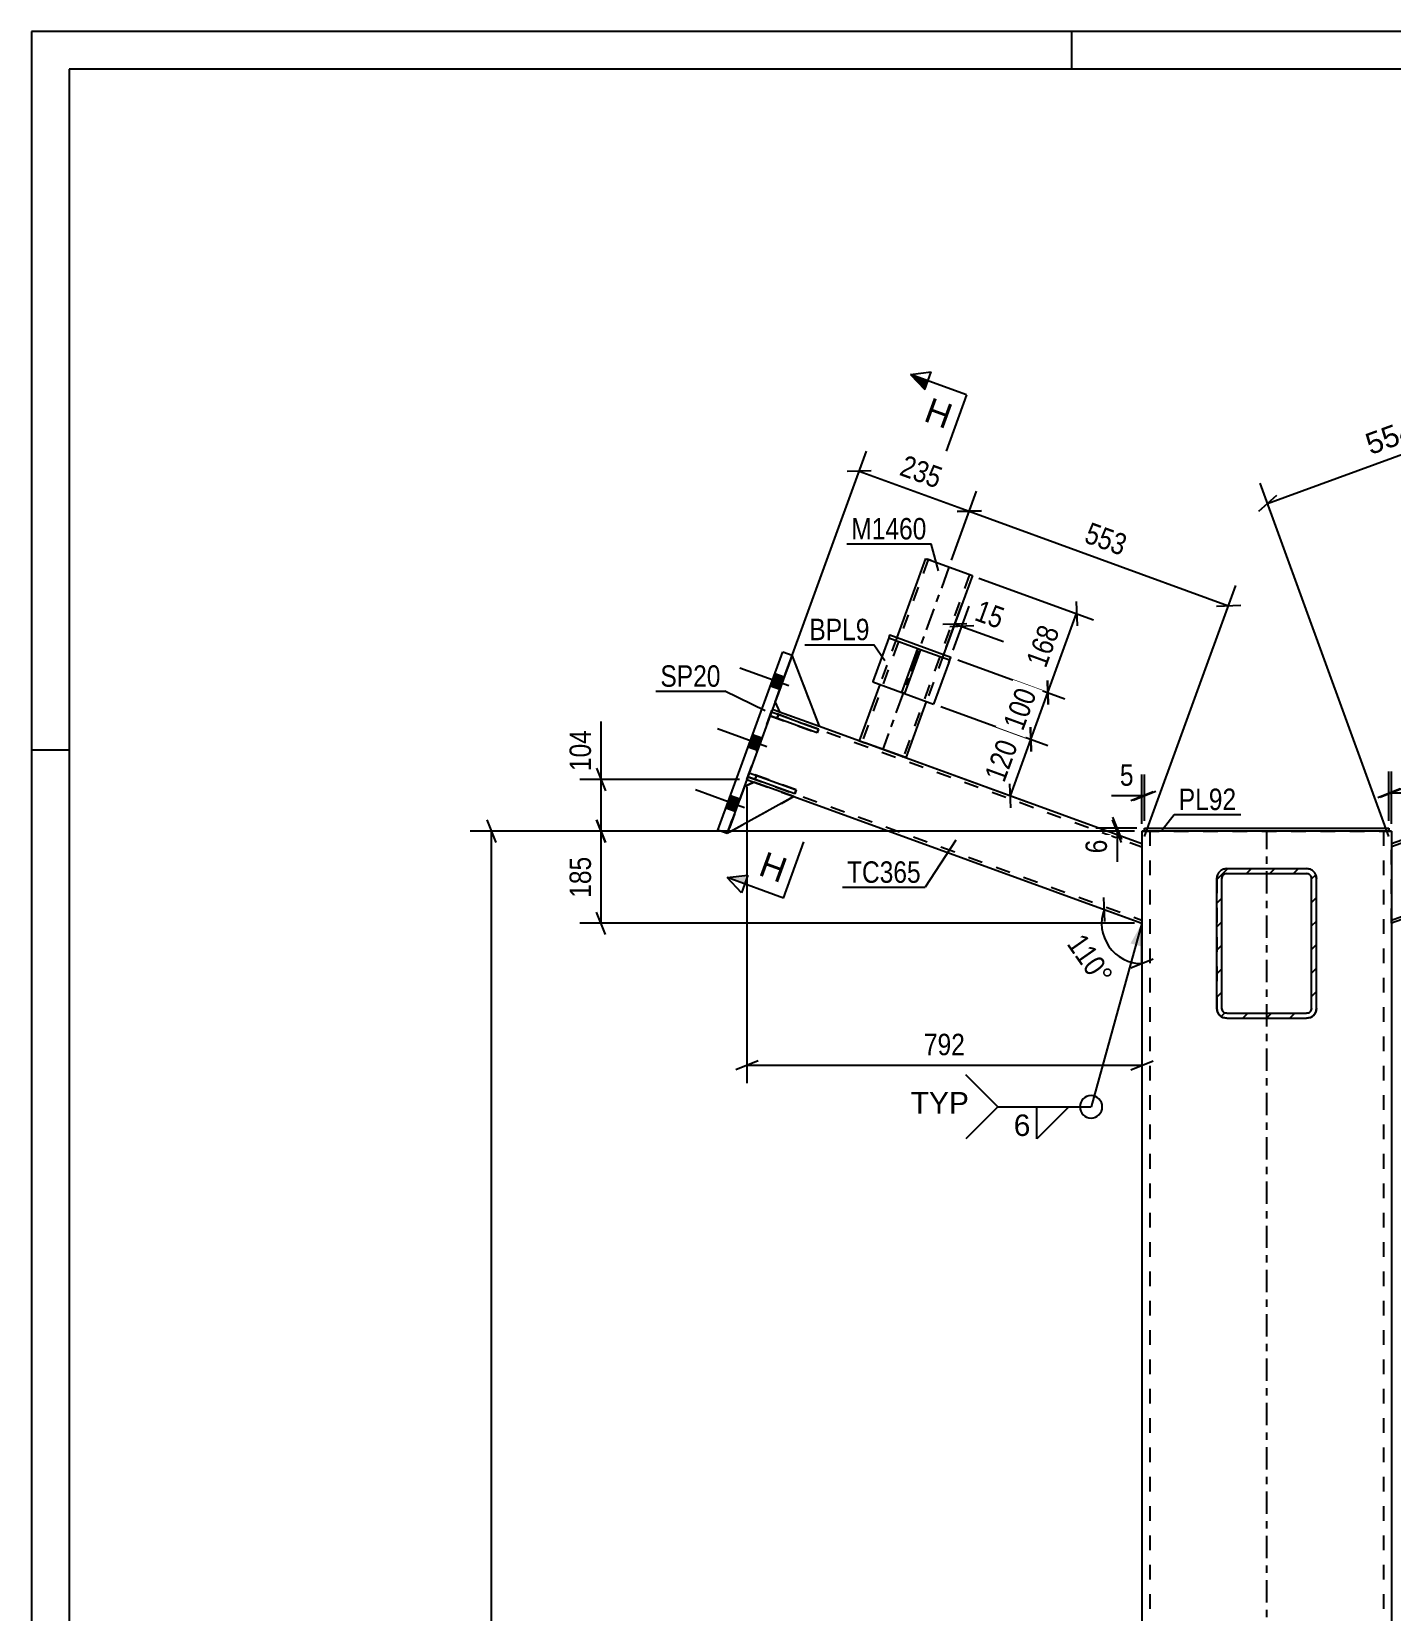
# Model space of a CAD drawing. Header units: millimetres. Extents: x 0 to 1189, y 0 to 841.
# Drawn here: x 0 to 181.7, y 630 to 841 of the extents above; entities that cross this region are included whole.
import ezdxf

# ---------------------------------------------------------------- set-up
doc = ezdxf.new("R2010")
doc.units = ezdxf.units.MM
doc.linetypes.add('DXK_LINE_DOT2', pattern=[3.9198, 1.9599, -1.9599])
doc.linetypes.add('DXK_LINE_DOT3', pattern=[5.9187, 2.979, -0.9799, 0.9799, -0.9799])
doc.styles.add('Arial', font='ARIAL.TTF', dxfattribs={"height": 0.2})
doc.styles.add('Arial Narrow', font='ARIALN.TTF', dxfattribs={"height": 0.2})

# ---------------------------------------------------------------- blocks, each defined once
blk = doc.blocks.new('Unknown-285407614-1132')
at = {"color": 5, "linetype": 'Continuous'}
for p, q in [((1189, 841), (0, 841)), ((0, 841), (0, 0)), ((139, 836), (139, 841)), ((1184, 836), (5, 836)), ((5, 836), (5, 5)), ((5, 745), (0, 745))]:
    blk.add_line(p, q, dxfattribs=at)
blk = doc.blocks.new('Part-285407614-4448 - 4432')
at = {"color": 2, "linetype": 'Continuous'}
for p, q in [((181.71, 732.52), (298.04, 774.86)), ((291.37, 761.79), (181.71, 721.88))]:
    blk.add_line(p, q, dxfattribs=at)
at = {"color": 7, "linetype": 'DXK_LINE_DOT2'}
for p, q in [((298.04, 774.86), (291.37, 761.79)), ((297.77, 774.33), (181.71, 732.09)), ((181.71, 722.3), (291.64, 762.31)), ((181.71, 721.88), (181.71, 732.52))]:
    blk.add_line(p, q, dxfattribs=at)
blk = doc.blocks.new('Part-285407614-4691 - 4432')
at = {"color": 2, "linetype": 'Continuous'}
for p, q in [((114.54, 760.02), (112.41, 754.16)), ((114.55, 760.05), (114.54, 760.02)), ((114.54, 760.02), (118.42, 758.61)), ((114.66, 760.37), (114.55, 760.05)), ((114.68, 760.4), (114.66, 760.37)), ((114.68, 760.4), (122.82, 757.43)), ((118.8, 758.47), (122.68, 757.06)), ((122.56, 756.73), (120.54, 751.17)), ((122.67, 757.02), (122.56, 756.73)), ((122.68, 757.06), (122.67, 757.02)), ((122.81, 757.4), (122.68, 757.06)), ((122.82, 757.43), (122.81, 757.4)), ((112.41, 754.16), (112.4, 754.13)), ((112.4, 754.13), (116.28, 752.72)), ((116.65, 752.58), (120.54, 751.17))]:
    blk.add_line(p, q, dxfattribs=at)
at = {"color": 7, "linetype": 'DXK_LINE_DOT2'}
for p, q in [((118.42, 758.61), (118.8, 758.47)), ((122.56, 756.73), (122.63, 756.9)), ((122.68, 757.06), (122.76, 757.27)), ((116.28, 752.72), (116.65, 752.58))]:
    blk.add_line(p, q, dxfattribs=at)
blk = doc.blocks.new('Part-285407614-4584 - 4432')
at = {"color": 2, "linetype": 'Continuous'}
for p, q in [((148.71, 734.58), (148.71, 734.58)), ((148.71, 734.18), (148.71, 734.58)), ((148.71, 734.58), (181.38, 734.58)), ((181.38, 734.58), (181.38, 734.58)), ((181.38, 734.58), (181.38, 734.18)), ((148.71, 734.18), (148.71, 734.18)), ((148.71, 734.18), (149.44, 734.18)), ((181.38, 734.18), (180.65, 734.18))]:
    blk.add_line(p, q, dxfattribs=at)
at = {"color": 7, "linetype": 'DXK_LINE_DOT2'}
for p, q in [((148.71, 734.58), (181.38, 734.58)), ((148.71, 734.18), (181.38, 734.18)), ((180.65, 734.18), (149.44, 734.18))]:
    blk.add_line(p, q, dxfattribs=at)
blk = doc.blocks.new('Part-285407614-4524 - 4432')
at = {"color": 7, "linetype": 'DXK_LINE_DOT2'}
for p, q in [((95.59, 741.09), (99.01, 750.49)), ((98.88, 750.11), (148.38, 732.09)), ((99.95, 750.14), (105.28, 748.21)), ((95.73, 741.46), (148.38, 722.3)), ((96.53, 740.75), (101.86, 738.81)), ((148.38, 732.52), (148.38, 721.88))]:
    blk.add_line(p, q, dxfattribs=at)
at = {"color": 2, "linetype": 'Continuous'}
for p, q in [((99.01, 750.49), (99.95, 750.14)), ((105.28, 748.21), (148.38, 732.52)), ((95.59, 741.09), (96.53, 740.75)), ((101.86, 738.81), (148.38, 721.88))]:
    blk.add_line(p, q, dxfattribs=at)
blk = doc.blocks.new('Part-285407614-4700 - 4432')
at = {"color": 2, "linetype": 'Continuous'}
for p, q in [((95.73, 741.46), (95.91, 741.97)), ((102, 739.18), (95.73, 741.46)), ((95.91, 741.97), (102.18, 739.69)), ((102.18, 739.69), (102, 739.18))]:
    blk.add_line(p, q, dxfattribs=at)
at = {"color": 7, "linetype": 'DXK_LINE_DOT2'}
blk.add_line((96.67, 741.12), (96.85, 741.62), dxfattribs=at)
blk = doc.blocks.new('Part-285407614-4704 - 4432')
at = {"color": 7, "linetype": 'DXK_LINE_DOT2'}
blk.add_line((95.25, 740.15), (92.97, 733.88), dxfattribs=at)
at = {"color": 2, "linetype": 'Continuous'}
for p, q in [((101.86, 738.81), (92.97, 733.88)), ((96.53, 740.75), (95.25, 740.15)), ((101.86, 738.81), (96.53, 740.75))]:
    blk.add_line(p, q, dxfattribs=at)
blk = doc.blocks.new('Part-285407614-4534 - 4432')
at = {"color": 2, "linetype": 'Continuous'}
for p, q in [((91.72, 734.34), (100.38, 758.15)), ((101.64, 757.69), (92.97, 733.88)), ((100.38, 758.15), (101.64, 757.69)), ((92.97, 733.88), (91.72, 734.34))]:
    blk.add_line(p, q, dxfattribs=at)
blk = doc.blocks.new('Part-285407614-4590 - 4432')
at = {"linetype": 'Continuous'}
h = blk.add_hatch(dxfattribs=at)
h.set_pattern_fill('', scale=0.7, style=0, pattern_type=0)
h.set_pattern_definition([(45, (171.6108, 728.3679), (-1.57154, 1.57154), [])])
h.paths.add_polyline_path([(171.71, 727.86), (171.61, 728.37), (171.32, 728.8), (170.89, 729.09), (170.38, 729.19), (159.71, 729.19), (159.2, 729.09), (158.77, 728.8), (158.48, 728.37), (158.38, 727.86), (158.38, 710.52), (158.48, 710.01), (158.77, 709.58), (159.2, 709.29), (159.71, 709.19), (170.38, 709.19), (170.89, 709.29), (171.32, 709.58), (171.61, 710.01), (171.71, 710.52)])
h.paths.add_polyline_path([(170.99, 710.27), (170.85, 710.05), (170.63, 709.91), (170.38, 709.86), (159.71, 709.86), (159.46, 709.91), (159.24, 710.05), (159.1, 710.27), (159.05, 710.52), (159.05, 727.86), (159.1, 728.11), (159.24, 728.33), (159.46, 728.47), (159.71, 728.52), (170.38, 728.52), (170.63, 728.47), (170.85, 728.33), (170.99, 728.11), (171.05, 727.86), (171.05, 710.52)])
at = {"color": 7, "linetype": 'DXK_LINE_DOT2'}
for p, q in [((158.38, 727.86), (158.48, 728.37)), ((159.1, 728.11), (159.05, 727.86)), ((159.2, 729.09), (159.71, 729.19)), ((159.71, 728.52), (159.46, 728.47)), ((159.71, 729.19), (170.38, 729.19)), ((159.71, 728.52), (170.38, 728.52)), ((170.38, 729.19), (170.89, 729.09)), ((170.63, 728.47), (170.38, 728.52)), ((171.05, 727.86), (170.99, 728.11)), ((171.61, 728.37), (171.71, 727.86)), ((158.38, 727.86), (158.38, 710.52)), ((159.05, 710.52), (159.05, 727.86)), ((171.05, 710.52), (171.05, 727.86)), ((171.71, 710.52), (171.71, 727.86)), ((158.48, 710.01), (158.38, 710.52)), ((159.05, 710.52), (159.1, 710.27)), ((159.71, 709.19), (159.2, 709.29)), ((159.46, 709.91), (159.71, 709.86)), ((159.71, 709.86), (170.38, 709.86)), ((159.71, 709.19), (170.38, 709.19)), ((170.38, 709.86), (170.63, 709.91)), ((170.89, 709.29), (170.38, 709.19)), ((170.99, 710.27), (171.05, 710.52)), ((171.71, 710.52), (171.61, 710.01))]:
    blk.add_line(p, q, dxfattribs=at)
at = {"color": 2, "linetype": 'Continuous'}
for p, q in [((158.48, 728.37), (158.38, 727.86)), ((159.05, 727.86), (159.1, 728.11)), ((159.71, 729.19), (159.2, 729.09)), ((159.46, 728.47), (159.71, 728.52)), ((159.71, 729.19), (159.71, 729.19)), ((159.71, 729.19), (170.38, 729.19)), ((159.71, 728.52), (159.71, 728.52)), ((159.71, 728.52), (170.38, 728.52)), ((170.38, 729.19), (170.38, 729.19)), ((170.89, 729.09), (170.38, 729.19)), ((170.38, 728.52), (170.38, 728.52)), ((170.38, 728.52), (170.63, 728.47)), ((170.99, 728.11), (171.05, 727.86)), ((171.71, 727.86), (171.61, 728.37)), ((158.38, 727.86), (158.38, 727.86)), ((158.38, 710.52), (158.38, 727.86)), ((159.05, 727.86), (159.05, 727.86)), ((159.05, 710.52), (159.05, 727.86)), ((171.05, 727.86), (171.05, 727.86)), ((171.05, 710.52), (171.05, 727.86)), ((171.71, 727.86), (171.71, 727.86)), ((171.71, 710.52), (171.71, 727.86)), ((158.38, 710.52), (158.38, 710.52)), ((158.38, 710.52), (158.48, 710.01)), ((159.05, 710.52), (159.05, 710.52)), ((159.1, 710.27), (159.05, 710.52)), ((159.2, 709.29), (159.71, 709.19)), ((159.71, 709.86), (159.46, 709.91)), ((159.71, 709.86), (159.71, 709.86)), ((159.71, 709.86), (170.38, 709.86)), ((159.71, 709.19), (159.71, 709.19)), ((159.71, 709.19), (170.38, 709.19)), ((170.63, 709.91), (170.38, 709.86)), ((170.38, 709.86), (170.38, 709.86)), ((170.38, 709.19), (170.89, 709.29)), ((170.38, 709.19), (170.38, 709.19)), ((171.05, 710.52), (170.99, 710.27)), ((171.05, 710.52), (171.05, 710.52)), ((171.61, 710.01), (171.71, 710.52)), ((171.71, 710.52), (171.71, 710.52))]:
    blk.add_line(p, q, dxfattribs=at)
at = {"color": 7, "linetype": 'DXK_LINE_DOT3'}
blk.add_line((165.05, 719.19), (165.05, 719.19), dxfattribs=at)
at = {"color": 7, "linetype": 'DXK_LINE_DOT2'}
for centre, radius, start, end in [((159.71, 727.86), 1.33, 112.5, 157.5), ((159.71, 727.86), 0.667, 112.5, 157.5), ((170.38, 727.86), 0.667, 22.5, 67.5), ((170.38, 727.86), 1.33, 22.5, 67.5), ((159.71, 710.52), 1.33, 202.5, 247.5), ((159.71, 710.52), 0.667, 202.5, 247.5), ((170.38, 710.52), 0.667, 292.5, 337.5), ((170.38, 710.52), 1.33, 292.5, 337.5)]:
    blk.add_arc(centre, radius, start, end, dxfattribs=at)
at = {"color": 2, "linetype": 'Continuous'}
for centre, radius, start, end in [((159.71, 727.86), 1.33, 112.5, 157.5), ((159.71, 727.86), 0.667, 112.5, 157.5), ((170.38, 727.86), 0.667, 22.5, 67.5), ((170.38, 727.86), 1.33, 22.5, 67.5), ((159.71, 710.52), 1.33, 202.5, 247.5), ((159.71, 710.52), 0.667, 202.5, 247.5), ((170.38, 710.52), 0.667, 292.5, 337.5), ((170.38, 710.52), 1.33, 292.5, 337.5)]:
    blk.add_arc(centre, radius, start, end, dxfattribs=at)
blk = doc.blocks.new('Part-285407614-4707 - 4432')
at = {"color": 7, "linetype": 'DXK_LINE_DOT2'}
for p, q in [((101.64, 757.69), (99.36, 751.43)), ((105.28, 748.21), (101.64, 757.69)), ((99.36, 751.43), (99.95, 750.14)), ((99.95, 750.14), (105.28, 748.21))]:
    blk.add_line(p, q, dxfattribs=at)
blk = doc.blocks.new('Part-285407614-4625 - 4432')
at = {"color": 7, "linetype": 'DXK_LINE_DOT2'}
for p, q in [((119.83, 770.46), (110.97, 746.13)), ((120.21, 770.33), (119.67, 770.52)), ((125.34, 768.46), (116.49, 744.13)), ((125.23, 768.5), (125.25, 768.49)), ((125.25, 768.49), (125.31, 768.47)), ((125.31, 768.47), (125.34, 768.46)), ((115.62, 760.06), (113.34, 753.79)), ((121.88, 757.78), (119.6, 751.51)), ((116.38, 744.17), (116.4, 744.16)), ((116.4, 744.16), (116.46, 744.14)), ((116.46, 744.14), (116.49, 744.13))]:
    blk.add_line(p, q, dxfattribs=at)
at = {"color": 2, "linetype": 'Continuous'}
for p, q in [((119.45, 770.6), (115.62, 760.06)), ((119.45, 770.6), (119.51, 770.58)), ((119.51, 770.58), (120.21, 770.33)), ((120.21, 770.33), (125.72, 768.32)), ((125.72, 768.32), (121.88, 757.78)), ((113.34, 753.79), (110.6, 746.27)), ((116.86, 743.99), (119.6, 751.51)), ((110.6, 746.27), (111.35, 746)), ((116.81, 744.01), (111.35, 746)), ((116.86, 743.99), (116.81, 744.01))]:
    blk.add_line(p, q, dxfattribs=at)
at = {"color": 7, "linetype": 'DXK_LINE_DOT3'}
blk.add_line((122.59, 769.46), (113.73, 745.13), dxfattribs=at)
blk = doc.blocks.new('Part-285407614-4692 - 4432')
at = {"color": 2, "linetype": 'Continuous'}
for p, q in [((116.28, 752.72), (118.42, 758.61)), ((118.8, 758.47), (116.65, 752.58)), ((118.42, 758.61), (118.8, 758.47)), ((116.65, 752.58), (116.28, 752.72))]:
    blk.add_line(p, q, dxfattribs=at)
at = {"color": 7, "linetype": 'DXK_LINE_DOT2'}
blk.add_line((118.08, 757.67), (118.45, 757.53), dxfattribs=at)
blk = doc.blocks.new('Part-285407614-4699 - 4432')
at = {"color": 2, "linetype": 'Continuous'}
for p, q in [((148.38, 734.18), (148.38, 734.18)), ((148.38, 734.18), (148.38, 483.19)), ((148.38, 734.18), (148.71, 734.18)), ((149.44, 734.18), (149.7, 734.18)), ((180.65, 734.18), (149.7, 734.18)), ((181.38, 734.18), (181.71, 734.18)), ((181.71, 734.18), (181.71, 734.18)), ((181.71, 734.18), (181.71, 483.19))]:
    blk.add_line(p, q, dxfattribs=at)
at = {"color": 7, "linetype": 'DXK_LINE_DOT2'}
for p, q in [((181.71, 734.18), (148.38, 734.18)), ((148.71, 734.18), (149.44, 734.18)), ((180.65, 734.18), (149.45, 734.18)), ((149.45, 734.18), (149.45, 734.18)), ((149.45, 734.18), (149.45, 483.19)), ((180.65, 734.18), (180.65, 734.18)), ((180.65, 734.18), (180.65, 483.19)), ((181.38, 734.18), (180.65, 734.18)), ((181.71, 734.18), (181.71, 734.18))]:
    blk.add_line(p, q, dxfattribs=at)
at = {"color": 7, "linetype": 'DXK_LINE_DOT3'}
blk.add_line((165.05, 483.19), (165.05, 734.18), dxfattribs=at)
blk = doc.blocks.new('Part-285407614-4701 - 4432')
at = {"color": 2, "linetype": 'Continuous'}
for p, q in [((98.69, 749.61), (98.88, 750.11)), ((104.96, 747.33), (98.69, 749.61)), ((98.88, 750.11), (105.14, 747.83)), ((105.14, 747.83), (104.96, 747.33))]:
    blk.add_line(p, q, dxfattribs=at)
at = {"color": 7, "linetype": 'DXK_LINE_DOT2'}
blk.add_line((99.63, 749.27), (99.82, 749.77), dxfattribs=at)
blk = doc.blocks.new('Part-285407614-4702 - 4432')
at = {"color": 7, "linetype": 'DXK_LINE_DOT2'}
for p, q in [((95.91, 741.97), (95.73, 741.46)), ((95.73, 741.46), (102, 739.18)), ((102.18, 739.69), (95.91, 741.97)), ((96.85, 741.62), (96.67, 741.12)), ((102, 739.18), (102.18, 739.69))]:
    blk.add_line(p, q, dxfattribs=at)
blk = doc.blocks.new('Part-285407614-4703 - 4432')
at = {"color": 7, "linetype": 'DXK_LINE_DOT2'}
for p, q in [((98.88, 750.11), (98.69, 749.61)), ((98.69, 749.61), (104.96, 747.33)), ((105.14, 747.83), (98.88, 750.11)), ((99.82, 749.77), (99.63, 749.27)), ((104.96, 747.33), (105.14, 747.83))]:
    blk.add_line(p, q, dxfattribs=at)
blk = doc.blocks.new('Part-285407614-4705 - 4432')
at = {"color": 7, "linetype": 'DXK_LINE_DOT2'}
for p, q in [((92.97, 733.88), (95.25, 740.15)), ((101.86, 738.81), (92.97, 733.88)), ((95.25, 740.15), (96.53, 740.75)), ((96.53, 740.75), (101.86, 738.81))]:
    blk.add_line(p, q, dxfattribs=at)
blk = doc.blocks.new('Part-285407614-4706 - 4432')
at = {"color": 7, "linetype": 'DXK_LINE_DOT2'}
blk.add_line((99.36, 751.43), (101.64, 757.69), dxfattribs=at)
at = {"color": 2, "linetype": 'Continuous'}
for p, q in [((105.28, 748.21), (101.64, 757.69)), ((99.36, 751.43), (99.95, 750.14)), ((99.95, 750.14), (105.28, 748.21))]:
    blk.add_line(p, q, dxfattribs=at)
blk = doc.blocks.new('Bolt-285407614-4720 - 4432')
at = {"linetype": 'Continuous'}
for points in [[(99.31, 755.2), (98.72, 753.57), (99.97, 753.12), (100.56, 754.75)], [(99.31, 755.2), (98.72, 753.57), (99.97, 753.12), (100.56, 754.75)], [(99.31, 755.2), (98.72, 753.57), (99.97, 753.12), (100.56, 754.75)], [(96.35, 747.06), (95.75, 745.43), (97.01, 744.97), (97.6, 746.6)], [(96.35, 747.06), (95.75, 745.43), (97.01, 744.97), (97.6, 746.6)], [(93.38, 738.91), (92.79, 737.28), (94.04, 736.83), (94.64, 738.46)], [(93.38, 738.91), (92.79, 737.28), (94.04, 736.83), (94.64, 738.46)], [(93.38, 738.91), (92.79, 737.28), (94.04, 736.83), (94.64, 738.46)]]:
    blk.add_hatch(color=1, dxfattribs=at).paths.add_polyline_path(points)
at = {"color": 1, "linetype": 'Continuous'}
for p, q in [((101.21, 753.59), (94.63, 755.98)), ((101.21, 753.59), (94.63, 755.98)), ((101.21, 753.59), (94.63, 755.98)), ((99.97, 753.12), (98.72, 753.57)), ((99.97, 753.12), (98.72, 753.57)), ((99.97, 753.12), (98.72, 753.57)), ((100.56, 754.75), (99.31, 755.2)), ((100.56, 754.75), (99.31, 755.2)), ((100.56, 754.75), (99.31, 755.2)), ((98.24, 745.44), (91.67, 747.84)), ((98.24, 745.44), (91.67, 747.84)), ((97.01, 744.97), (95.75, 745.43)), ((97.01, 744.97), (95.75, 745.43)), ((97.6, 746.6), (96.35, 747.06)), ((97.6, 746.6), (96.35, 747.06)), ((95.28, 737.3), (88.7, 739.69)), ((95.28, 737.3), (88.7, 739.69)), ((95.28, 737.3), (88.7, 739.69)), ((94.64, 738.46), (93.38, 738.91)), ((94.64, 738.46), (93.38, 738.91)), ((94.64, 738.46), (93.38, 738.91)), ((94.04, 736.83), (92.79, 737.28)), ((94.04, 736.83), (92.79, 737.28)), ((94.04, 736.83), (92.79, 737.28))]:
    blk.add_line(p, q, dxfattribs=at)
blk = doc.blocks.new('StraightDimension-285407614-4746 - 4432')
at = {"color": 7, "linetype": 'Continuous'}
for p, q in [((95.59, 740.09), (95.59, 700.51)), ((148.38, 720.88), (148.38, 700.51)), ((97.09, 703.51), (94.09, 702.31)), ((95.59, 702.91), (148.38, 702.91)), ((146.88, 702.31), (149.88, 703.51))]:
    blk.add_line(p, q, dxfattribs=at)
at = {"color": 0}
blk.add_wipeout([(125.33, 703.66), (125.33, 707.86), (118.64, 707.86), (118.64, 703.66)], dxfattribs=at)
at = {"color": 3, "style": 'Arial Narrow'}
blk.add_text('792', height=2.863, dxfattribs=at).set_placement((119.24, 704.26))
blk = doc.blocks.new('StraightDimension-285407614-4812 - 4432')
at = {"color": 7, "linetype": 'Continuous'}
for p, q in [((75.5, 735.68), (76.7, 732.68)), ((147.38, 734.18), (73.25, 734.18)), ((76.1, 721.88), (76.1, 734.18)), ((147.38, 721.88), (73.25, 721.88)), ((76.7, 720.38), (75.5, 723.38))]:
    blk.add_line(p, q, dxfattribs=at)
at = {"color": 0}
blk.add_wipeout([(75.35, 731.37), (71.15, 731.37), (71.15, 724.69), (75.35, 724.69)], dxfattribs=at)
at = {"color": 3, "style": 'Arial Narrow'}
blk.add_text('185', height=2.863, rotation=90.0002, dxfattribs=at).set_placement((74.75, 725.29))
blk = doc.blocks.new('StraightDimension-285407614-4822 - 4432')
at = {"color": 7, "linetype": 'Continuous'}
for p, q in [((94.59, 741.09), (73.25, 741.09)), ((75.5, 742.59), (76.7, 739.59)), ((76.1, 734.18), (76.1, 741.09)), ((76.7, 732.68), (75.5, 735.68)), ((147.38, 734.18), (73.25, 734.18))]:
    blk.add_line(p, q, dxfattribs=at)
at = {"color": 0}
blk.add_wipeout([(75.35, 748.3), (71.15, 748.3), (71.15, 741.61), (75.35, 741.61)], dxfattribs=at)
at = {"color": 7, "linetype": 'Continuous'}
blk.add_line((76.1, 741.09), (76.1, 748.82), dxfattribs=at)
blk.add_line((76.1, 741.09), (76.1, 748.82), dxfattribs=at)
at = {"color": 3, "style": 'Arial Narrow'}
blk.add_text('104', height=2.863, rotation=90.0002, dxfattribs=at).set_placement((74.75, 742.21))
blk = doc.blocks.new('StraightDimension-285407614-4882 - 4432')
at = {"color": 7, "linetype": 'Continuous'}
for p, q in [((148.38, 735.18), (148.38, 741.75)), ((148.71, 735.58), (148.71, 741.75)), ((146.88, 738.3), (149.88, 739.5)), ((150.21, 739.5), (147.21, 738.3)), ((148.38, 738.9), (148.71, 738.9))]:
    blk.add_line(p, q, dxfattribs=at)
at = {"color": 0}
blk.add_wipeout([(147.85, 739.65), (147.85, 743.85), (144.83, 743.85), (144.83, 739.65)], dxfattribs=at)
at = {"color": 7, "linetype": 'Continuous'}
blk.add_line((148.38, 738.9), (144.3, 738.9), dxfattribs=at)
blk.add_line((148.38, 738.9), (144.3, 738.9), dxfattribs=at)
at = {"color": 3, "style": 'Arial Narrow'}
blk.add_text('5', height=2.86, dxfattribs=at).set_placement((145.43, 740.25))
blk = doc.blocks.new('AngleDimension-285407614-4920 - 4432')
at = {"color": 7, "linetype": 'Continuous'}
for p, q in [((143.26, 725.33), (143.37, 722.1)), ((143.31, 723.72), (148.38, 721.88)), ((148.38, 716.49), (148.38, 721.88)), ((148.38, 720.88), (148.38, 716.49)), ((149.88, 717.09), (146.88, 715.89))]:
    blk.add_line(p, q, dxfattribs=at)
blk.add_arc((148.38, 721.88), 5.39, 160.0002, 270, dxfattribs=at)
at = {"color": 0}
blk.add_wipeout([(142.16, 712.47), (145.6, 714.87), (140.85, 721.66), (137.41, 719.25)], dxfattribs=at)
at = {"color": 3, "style": 'Arial Narrow'}
blk.add_text('110°', height=2.863, rotation=-54.9982, dxfattribs=at).set_placement((138.25, 719.11))
blk = doc.blocks.new('StraightDimension-285407614-4944 - 4432')
at = {"color": 7, "linetype": 'Continuous'}
for p, q in [((181.38, 735.58), (181.38, 742.15)), ((181.71, 735.18), (181.71, 742.15)), ((179.88, 738.7), (182.88, 739.9)), ((183.21, 739.9), (180.21, 738.7)), ((181.38, 739.3), (181.71, 739.3))]:
    blk.add_line(p, q, dxfattribs=at)
at = {"color": 0}
blk.add_wipeout([(185.27, 740.05), (185.27, 744.25), (182.24, 744.25), (182.24, 740.05)], dxfattribs=at)
at = {"color": 7, "linetype": 'Continuous'}
blk.add_line((181.71, 739.3), (185.79, 739.3), dxfattribs=at)
blk.add_line((181.71, 739.3), (185.79, 739.3), dxfattribs=at)
at = {"color": 3, "style": 'Arial Narrow'}
blk.add_text('5', height=2.86, dxfattribs=at).set_placement((182.84, 740.65))
blk = doc.blocks.new('StraightDimension-285407614-4996 - 4432')
at = {"color": 7, "linetype": 'Continuous'}
for p, q in [((198.67, 789.53), (201.08, 791.69)), ((207.19, 770.51), (198.9, 793.29)), ((165.17, 777.98), (199.87, 790.61)), ((166.37, 779.05), (163.96, 776.9)), ((181.37, 733.46), (164.19, 780.66))]:
    blk.add_line(p, q, dxfattribs=at)
at = {"color": 0}
blk.add_wipeout([(185.96, 786.34), (184.52, 790.29), (177.13, 787.6), (178.56, 783.65)], dxfattribs=at)
at = {"color": 3, "style": 'Arial'}
blk.add_text('554', height=2.865, rotation=20.002, dxfattribs=at).set_placement((178.92, 784.42))
blk = doc.blocks.new('StraightDimension-285407614-5007 - 4432')
at = {"color": 7, "linetype": 'Continuous'}
for p, q in [((147.71, 734.58), (142.2, 734.58)), ((144.45, 736.08), (145.65, 733.08)), ((145.65, 732.68), (144.45, 735.68)), ((145.05, 734.18), (145.05, 734.58)), ((147.38, 734.18), (142.2, 734.18))]:
    blk.add_line(p, q, dxfattribs=at)
at = {"color": 0}
blk.add_wipeout([(144.3, 733.66), (140.1, 733.66), (140.1, 730.63), (144.3, 730.63)], dxfattribs=at)
at = {"color": 7, "linetype": 'Continuous'}
blk.add_line((145.05, 734.18), (145.05, 730.11), dxfattribs=at)
blk.add_line((145.05, 734.18), (145.05, 730.11), dxfattribs=at)
at = {"color": 3, "style": 'Arial Narrow'}
blk.add_text('6', height=2.86, rotation=90.0002, dxfattribs=at).set_placement((143.7, 731.23))
blk = doc.blocks.new('StraightDimension-285407614-5089 - 4432')
at = {"color": 7, "linetype": 'Continuous'}
for p, q in [((122.22, 758.72), (124.35, 764.57)), ((123.16, 758.37), (125.29, 764.23)), ((121.76, 761.84), (124.99, 761.94)), ((123.38, 761.89), (124.32, 761.55)), ((125.93, 761.6), (122.7, 761.5))]:
    blk.add_line(p, q, dxfattribs=at)
at = {"color": 0}
blk.add_wipeout([(129.63, 760.41), (131.07, 764.36), (126.5, 766.02), (125.07, 762.08)], dxfattribs=at)
at = {"color": 7, "linetype": 'Continuous'}
blk.add_line((124.32, 761.55), (129.87, 759.53), dxfattribs=at)
blk.add_line((124.32, 761.55), (129.87, 759.53), dxfattribs=at)
at = {"color": 3, "style": 'Arial Narrow'}
blk.add_text('15', height=2.863, rotation=-20.002, dxfattribs=at).set_placement((125.84, 762.43))
blk = doc.blocks.new('StraightDimension-285407614-5145 - 4432')
at = {"color": 7, "linetype": 'Continuous'}
for p, q in [((62.06, 732.68), (60.86, 735.68)), ((147.38, 734.18), (58.61, 734.18)), ((61.46, 507.01), (61.46, 734.18))]:
    blk.add_line(p, q, dxfattribs=at)
blk = doc.blocks.new('StraightDimension-285407614-5204 - 4432')
at = {"color": 7, "linetype": 'Continuous'}
for p, q in [((99.36, 751.43), (111.56, 784.96)), ((112.2, 782.33), (108.97, 782.23)), ((110.59, 782.28), (125.3, 776.93)), ((122.93, 770.4), (126.28, 779.6)), ((123.69, 776.87), (126.92, 776.98))]:
    blk.add_line(p, q, dxfattribs=at)
at = {"color": 0}
blk.add_wipeout([(121.34, 779.17), (122.78, 783.11), (116.5, 785.4), (115.06, 781.45)], dxfattribs=at)
at = {"color": 3, "style": 'Arial Narrow'}
blk.add_text('235', height=2.863, rotation=-20.002, dxfattribs=at).set_placement((115.83, 781.81))
blk = doc.blocks.new('StraightDimension-285407614-5210 - 4432')
at = {"color": 7, "linetype": 'Continuous'}
for p, q in [((122.93, 770.4), (126.28, 779.6)), ((126.92, 776.98), (123.69, 776.87)), ((125.3, 776.93), (159.95, 764.31)), ((148.72, 733.46), (160.93, 766.99)), ((158.34, 764.26), (161.57, 764.37))]:
    blk.add_line(p, q, dxfattribs=at)
at = {"color": 0}
blk.add_wipeout([(146.02, 770.18), (147.46, 774.13), (141.18, 776.41), (139.74, 772.47)], dxfattribs=at)
at = {"color": 3, "style": 'Arial Narrow'}
blk.add_text('553', height=2.863, rotation=-20.002, dxfattribs=at).set_placement((140.51, 772.83))
blk = doc.blocks.new('StraightDimension-285407614-5283 - 4432')
at = {"color": 7, "linetype": 'Continuous'}
for p, q in [((126.6, 768), (141.9, 762.43)), ((139.6, 764.86), (139.7, 761.64)), ((135.81, 752.71), (139.65, 763.25)), ((123.76, 757.09), (138.07, 751.88)), ((135.86, 751.09), (135.76, 754.32))]:
    blk.add_line(p, q, dxfattribs=at)
at = {"color": 0}
blk.add_wipeout([(138.17, 761.37), (134.22, 762.81), (131.94, 756.53), (135.88, 755.09)], dxfattribs=at)
at = {"color": 3, "style": 'Arial Narrow'}
blk.add_text('168', height=2.863, rotation=69.9983, dxfattribs=at).set_placement((135.52, 755.86))
blk = doc.blocks.new('StraightDimension-285407614-5289 - 4432')
at = {"color": 7, "linetype": 'Continuous'}
for p, q in [((121.48, 750.83), (135.79, 745.62)), ((133.48, 748.06), (133.58, 744.83)), ((130.79, 738.92), (133.53, 746.44)), ((117.74, 743.67), (133.05, 738.1)), ((130.84, 737.3), (130.74, 740.53))]:
    blk.add_line(p, q, dxfattribs=at)
at = {"color": 0}
blk.add_wipeout([(132.6, 746.08), (128.65, 747.51), (126.37, 741.23), (130.31, 739.8)], dxfattribs=at)
at = {"color": 3, "style": 'Arial Narrow'}
blk.add_text('120', height=2.863, rotation=69.9983, dxfattribs=at).set_placement((129.96, 740.56))
blk = doc.blocks.new('StraightDimension-285407614-5300 - 4432')
at = {"color": 7, "linetype": 'Continuous'}
for p, q in [((123.76, 757.09), (138.07, 751.88)), ((135.76, 754.32), (135.86, 751.09)), ((133.53, 746.44), (135.81, 752.71)), ((121.48, 750.83), (135.79, 745.62)), ((133.58, 744.83), (133.48, 748.06))]:
    blk.add_line(p, q, dxfattribs=at)
at = {"color": 0}
blk.add_wipeout([(135.11, 752.97), (131.16, 754.41), (128.88, 748.13), (132.82, 746.69)], dxfattribs=at)
at = {"color": 3, "style": 'Arial Narrow'}
blk.add_text('100', height=2.863, rotation=69.9983, dxfattribs=at).set_placement((132.46, 747.46))
blk = doc.blocks.new('Mark-285407614-4621 - 4432')
at = {"color": 0}
blk.add_wipeout([(119.6, 773.16), (119.6, 776.16), (109.54, 776.16), (109.54, 773.16)], dxfattribs=at)
blk.add_wipeout([(119.6, 773.16), (119.6, 776.16), (109.54, 776.16), (109.54, 773.16)], dxfattribs=at)
at = {"color": 30, "linetype": 'Continuous'}
for p in [(108.94, 772.56), (121.21, 768.96)]:
    blk.add_line(p, (120.2, 772.56), dxfattribs=at)
at = {"color": 3, "style": 'Arial Narrow'}
blk.add_text('M1460', height=2.863, dxfattribs=at).set_placement((109.54, 773.16))
blk = doc.blocks.new('Mark-285407614-4520 - 4432')
at = {"color": 0}
blk.add_wipeout([(118.82, 727.29), (118.82, 730.29), (108.96, 730.29), (108.96, 727.29)], dxfattribs=at)
blk.add_wipeout([(118.82, 727.29), (118.82, 730.29), (108.96, 730.29), (108.96, 727.29)], dxfattribs=at)
at = {"color": 30, "linetype": 'Continuous'}
for p in [(123.49, 732.98), (108.36, 726.69)]:
    blk.add_line(p, (119.42, 726.69), dxfattribs=at)
at = {"color": 3, "style": 'Arial Narrow'}
blk.add_text('TC365', height=2.863, dxfattribs=at).set_placement((108.96, 727.29))
blk = doc.blocks.new('Mark-285407614-4530 - 4432')
at = {"color": 0}
blk.add_wipeout([(92.06, 753.48), (92.06, 756.48), (84.03, 756.48), (84.03, 753.48)], dxfattribs=at)
blk.add_wipeout([(92.06, 753.48), (92.06, 756.48), (84.03, 756.48), (84.03, 753.48)], dxfattribs=at)
at = {"color": 30, "linetype": 'Continuous'}
for p in [(83.43, 752.88), (98.01, 750.28)]:
    blk.add_line(p, (92.66, 752.88), dxfattribs=at)
at = {"color": 3, "style": 'Arial Narrow'}
blk.add_text('SP20', height=2.863, dxfattribs=at).set_placement((84.03, 753.48))
blk = doc.blocks.new('Mark-285407614-4687 - 4432')
at = {"color": 0}
blk.add_wipeout([(111.97, 759.7), (111.97, 762.7), (103.94, 762.7), (103.94, 759.7)], dxfattribs=at)
blk.add_wipeout([(111.97, 759.7), (111.97, 762.7), (103.94, 762.7), (103.94, 759.7)], dxfattribs=at)
at = {"color": 30, "linetype": 'Continuous'}
for p in [(103.34, 759.1), (114.04, 756.92)]:
    blk.add_line(p, (112.57, 759.1), dxfattribs=at)
at = {"color": 3, "style": 'Arial Narrow'}
blk.add_text('BPL9', height=2.863, dxfattribs=at).set_placement((103.94, 759.7))
blk = doc.blocks.new('Mark-285407614-4580 - 4432')
at = {"color": 0}
blk.add_wipeout([(160.98, 737.01), (160.98, 740.01), (153.3, 740.01), (153.3, 737.01)], dxfattribs=at)
blk.add_wipeout([(160.98, 737.01), (160.98, 740.01), (153.3, 740.01), (153.3, 737.01)], dxfattribs=at)
at = {"color": 30, "linetype": 'Continuous'}
for p, q in [((151.08, 734.38), (152.7, 736.41)), ((152.7, 736.41), (161.58, 736.41))]:
    blk.add_line(p, q, dxfattribs=at)
at = {"color": 3, "style": 'Arial Narrow'}
blk.add_text('PL92', height=2.863, dxfattribs=at).set_placement((153.3, 737.01))
blk = doc.blocks.new('SectionMark-285407614-5308 - 4432')
at = {"linetype": 'Continuous'}
blk.add_hatch(color=6, dxfattribs=at).paths.add_polyline_path([(95.73, 728.31), (95.3, 727.13), (92.95, 727.99)])
at = {"color": 6, "linetype": 'Continuous'}
for p, q in [((117.43, 795.21), (120.21, 795.53)), ((92.95, 727.99), (95.73, 728.31)), ((95.73, 728.31), (94.87, 725.96)), ((94.87, 725.96), (92.95, 727.99))]:
    blk.add_line(p, q, dxfattribs=at)
at = {"color": 0, "linetype": 'Continuous'}
for points in [[(122.21, 787.88), (123.41, 791.17), (120.24, 792.32), (119.05, 789.04)], [(100.13, 727.24), (101.32, 730.53), (98.16, 731.68), (96.96, 728.39)]]:
    blk.add_wipeout(points, dxfattribs=at)
at = {"linetype": 'Continuous'}
blk.add_hatch(color=6, dxfattribs=at).paths.add_polyline_path([(119.78, 794.36), (119.35, 793.18), (117.43, 795.21)])
at = {"color": 6, "linetype": 'Continuous'}
for p, q in [((124.95, 792.47), (117.43, 795.21)), ((117.43, 795.21), (119.35, 793.18)), ((119.35, 793.18), (120.21, 795.53)), ((124.95, 792.47), (122.21, 784.96)), ((100.47, 725.25), (103.21, 732.77)), ((100.47, 725.25), (92.95, 727.99))]:
    blk.add_line(p, q, dxfattribs=at)
at = {"color": 3, "linetype": 'Continuous', "style": 'Arial'}
for p in [(119.05, 789.04), (96.96, 728.39)]:
    blk.add_text('H', height=3.34, rotation=-20.0134, dxfattribs=at).set_placement(p)
blk = doc.blocks.new('WeldMark-285407614-5310 - 4432')
at = {"linetype": 'Continuous'}
blk.add_hatch(color=30, dxfattribs=at).paths.add_polyline_path([(146.85, 719.19), (148.38, 721.88), (148.3, 718.79)])
at = {"color": 30, "linetype": 'Continuous'}
blk.add_line((148.38, 721.88), (141.57, 697.37), dxfattribs=at)
at = {"color": 3, "linetype": 'Continuous'}
for q in [(124.86, 701.65), (124.86, 693.08)]:
    blk.add_line((129.14, 697.37), q, dxfattribs=at)
for start, end in [(90, 270), (270, 90)]:
    blk.add_arc((141.57, 697.37), 1.5, start, end, dxfattribs=at)
at = {"color": 0}
blk.add_wipeout([(133.67, 693.27), (133.67, 696.67), (131.04, 696.67), (131.04, 693.27)], dxfattribs=at)
at = {"color": 30, "linetype": 'Continuous'}
blk.add_line((129.14, 697.37), (141.57, 697.37), dxfattribs=at)
at = {"color": 3, "linetype": 'Continuous'}
for p, q in [((134.32, 697.37), (138.61, 697.37)), ((138.61, 697.37), (134.32, 693.08)), ((134.32, 693.08), (134.32, 697.37))]:
    blk.add_line(p, q, dxfattribs=at)
at = {"color": 3, "style": 'Arial'}
blk.add_text('6', height=2.87, dxfattribs=at).set_placement((131.24, 693.47))
at = {"color": 0, "linetype": 'Continuous'}
blk.add_wipeout([(125.24, 696.47), (125.24, 699.47), (117.47, 699.47), (117.47, 696.47)], dxfattribs=at)
blk.add_wipeout([(125.24, 696.47), (125.24, 699.47), (117.47, 699.47), (117.47, 696.47)], dxfattribs=at)
at = {"color": 3, "linetype": 'Continuous', "style": 'Arial'}
blk.add_text('TYP', height=2.865, dxfattribs=at).set_placement((117.47, 696.47))

msp = doc.modelspace()

# ---------------------------------------------------------------- block references
for name in ['Unknown-285407614-1132', 'Part-285407614-4448 - 4432', 'Part-285407614-4625 - 4432', 'Part-285407614-4691 - 4432', 'Part-285407614-4534 - 4432', 'Part-285407614-4707 - 4432', 'Part-285407614-4706 - 4432', 'Part-285407614-4692 - 4432', 'Bolt-285407614-4720 - 4432', 'Part-285407614-4524 - 4432', 'Part-285407614-4701 - 4432', 'Part-285407614-4703 - 4432', 'Part-285407614-4700 - 4432', 'Part-285407614-4702 - 4432', 'Part-285407614-4704 - 4432', 'Part-285407614-4705 - 4432', 'Part-285407614-4584 - 4432', 'Part-285407614-4699 - 4432', 'Part-285407614-4590 - 4432']:
    msp.add_blockref(name, (0, 0))

# ---------------------------------------------------------------- next in the draw order: block references
for name in ['StraightDimension-285407614-5089 - 4432', 'Mark-285407614-4530 - 4432', 'StraightDimension-285407614-4944 - 4432', 'StraightDimension-285407614-4746 - 4432']:
    msp.add_blockref(name, (0, 0))

# ---------------------------------------------------------------- next in the draw order: block references
for name in ['StraightDimension-285407614-4996 - 4432', 'StraightDimension-285407614-5204 - 4432', 'StraightDimension-285407614-4812 - 4432']:
    msp.add_blockref(name, (0, 0))

# ---------------------------------------------------------------- next in the draw order: block references
for name in ['Mark-285407614-4621 - 4432', 'Mark-285407614-4687 - 4432', 'StraightDimension-285407614-4822 - 4432', 'AngleDimension-285407614-4920 - 4432']:
    msp.add_blockref(name, (0, 0))

# ---------------------------------------------------------------- next in the draw order: block references
msp.add_blockref('StraightDimension-285407614-4882 - 4432', (0, 0))

# ---------------------------------------------------------------- next in the draw order: block references
msp.add_blockref('StraightDimension-285407614-5007 - 4432', (0, 0))

# ---------------------------------------------------------------- next in the draw order: block references
msp.add_blockref('StraightDimension-285407614-5145 - 4432', (0, 0))

# ---------------------------------------------------------------- next in the draw order: block references
for name in ['StraightDimension-285407614-5210 - 4432', 'WeldMark-285407614-5310 - 4432']:
    msp.add_blockref(name, (0, 0))

# ---------------------------------------------------------------- next in the draw order: block references
for name in ['StraightDimension-285407614-5283 - 4432', 'Mark-285407614-4580 - 4432', 'Mark-285407614-4520 - 4432']:
    msp.add_blockref(name, (0, 0))

# ---------------------------------------------------------------- next in the draw order: block references
msp.add_blockref('StraightDimension-285407614-5289 - 4432', (0, 0))

# ---------------------------------------------------------------- next in the draw order: block references
msp.add_blockref('StraightDimension-285407614-5300 - 4432', (0, 0))

# ---------------------------------------------------------------- next in the draw order: block references
msp.add_blockref('SectionMark-285407614-5308 - 4432', (0, 0))

doc.saveas('drawing.dxf')
